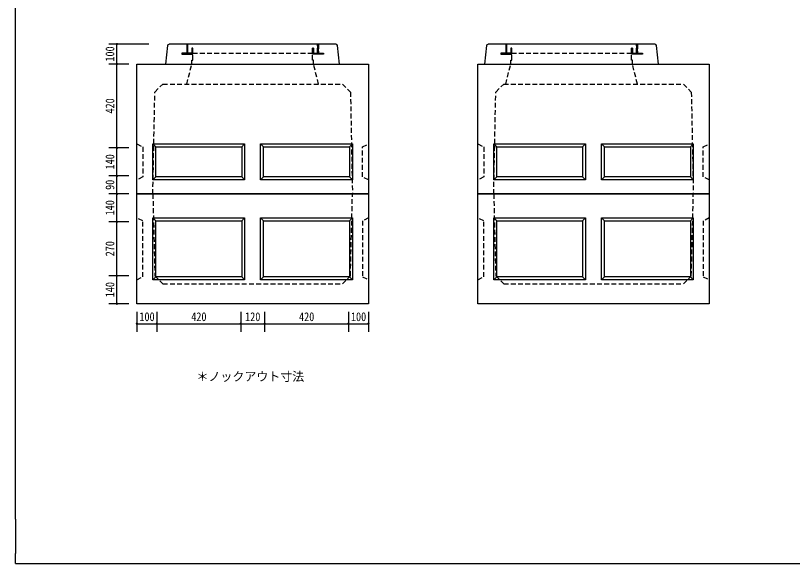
# Model space of a CAD drawing. Units: millimetres, scale not verified. Extents: x -3704 to 3796, y -2790 to 2696.
# Drawn here: x -3704 to 189, y -2790 to -47 of the extents above; entities that cross this region are included whole.
import ezdxf
from ezdxf.enums import TextEntityAlignment as Align

# ---------------------------------------------------------------- set-up
doc = ezdxf.new("R2010")
doc.units = ezdxf.units.MM
doc.header["$LTSCALE"] = 20
doc.linetypes.add('DASHED1', pattern=[1.8, 1.2, -0.6])
doc.layers.add('0-0_レイヤ_1', color=7, linetype='Continuous')
doc.layers.add('0-9_レイヤ10', color=7, linetype='Continuous')
doc.styles.add('HG丸ｺﾞｼｯｸM-PRO', font='')
doc.styles.add('ＭＳ ゴシック', font='')
doc.styles.get('HG丸ｺﾞｼｯｸM-PRO').set_extended_font_data('HG丸ｺﾞｼｯｸM-PRO')
doc.styles.get('ＭＳ ゴシック').set_extended_font_data('MS Gothic')

msp = doc.modelspace()

# ---------------------------------------------------------------- hatches: boundary and pattern name
at = {"layer": '0-9_レイヤ10'}
for points in [[(-3190.12, -190, 1), (-3202.12, -190, 1)], [(-3190.12, -290, 1), (-3202.12, -290, 1)], [(-3190.12, -710, 1), (-3202.12, -710, 1)], [(-3190.12, -850, 1), (-3202.12, -850, 1)], [(-3190.12, -940, 1), (-3202.12, -940, 1)], [(-3190.12, -1080, 1), (-3202.12, -1080, 1)], [(-3190.12, -1350, 1), (-3202.12, -1350, 1)], [(-3190.12, -1490, 1), (-3202.12, -1490, 1)], [(-3090.12, -1590, 1), (-3102.12, -1590, 1)], [(-2990.12, -1590, 1), (-3002.12, -1590, 1)], [(-2570.12, -1590, 1), (-2582.12, -1590, 1)], [(-2450.12, -1590, 1), (-2462.12, -1590, 1)], [(-2030.12, -1590, 1), (-2042.12, -1590, 1)], [(-1930.12, -1590, 1), (-1942.12, -1590, 1)]]:
    msp.add_hatch(color=256, dxfattribs=at).paths.add_polyline_path(points)

# ---------------------------------------------------------------- linework, layer by layer
at = {"layer": '0-0_レイヤ_1'}
for p, q in [((-3704.12, -2568.82), (-3704.12, 2646.47)), ((-2098.62, -190), (-2933.62, -190)), ((-2846.12, -190), (-2846.12, -235)), ((-2841.12, -190), (-2846.12, -190)), ((-2846.12, -192), (-2841.12, -192)), ((-2846.12, -194), (-2841.12, -194)), ((-2841.12, -235), (-2841.12, -190)), ((-2191.12, -190), (-2191.12, -235)), ((-2186.12, -190), (-2191.12, -190)), ((-2191.12, -192), (-2186.12, -192)), ((-2191.12, -194), (-2186.12, -194)), ((-2186.12, -235), (-2186.12, -190)), ((-500.62, -190), (-1335.62, -190)), ((-1248.12, -190), (-1248.12, -235)), ((-1243.12, -190), (-1248.12, -190)), ((-1248.12, -192), (-1243.12, -192)), ((-1248.12, -194), (-1243.12, -194)), ((-1243.12, -235), (-1243.12, -190)), ((-593.12, -190), (-593.12, -235)), ((-588.12, -190), (-593.12, -190)), ((-593.12, -192), (-588.12, -192)), ((-593.12, -194), (-588.12, -194)), ((-588.12, -235), (-588.12, -190)), ((-2951.12, -290), (-2941.12, -197.5)), ((-2846.12, -196), (-2841.12, -196)), ((-2846.12, -198), (-2841.12, -198)), ((-2846.12, -200), (-2841.12, -200)), ((-2846.12, -202), (-2841.12, -202)), ((-2846.12, -204), (-2841.12, -204)), ((-2846.12, -206), (-2841.12, -206)), ((-2846.12, -208), (-2841.12, -208)), ((-2846.12, -210), (-2841.12, -210)), ((-2846.12, -212), (-2841.12, -212)), ((-2846.12, -214), (-2841.12, -214)), ((-2846.12, -216), (-2841.12, -216)), ((-2846.12, -218), (-2841.12, -218)), ((-2846.12, -220), (-2841.12, -220)), ((-2846.12, -222), (-2841.12, -222)), ((-2846.12, -224), (-2841.12, -224)), ((-2846.12, -226), (-2841.12, -226)), ((-2846.12, -228), (-2841.12, -228)), ((-2846.12, -230), (-2841.12, -230)), ((-2846.12, -232), (-2841.12, -232)), ((-2821.12, -210), (-2816.12, -210)), ((-2821.12, -210), (-2821.12, -240)), ((-2816.12, -210), (-2821.12, -210)), ((-2821.12, -212), (-2816.12, -212)), ((-2821.12, -214), (-2816.12, -214)), ((-2821.12, -216), (-2816.12, -216)), ((-2821.12, -218), (-2816.12, -218)), ((-2821.12, -220), (-2816.12, -220)), ((-2821.12, -222), (-2816.12, -222)), ((-2821.12, -224), (-2816.12, -224)), ((-2821.12, -226), (-2816.12, -226)), ((-2821.12, -228), (-2816.12, -228)), ((-2821.12, -230), (-2816.12, -230)), ((-2821.12, -232), (-2816.12, -232)), ((-2816.12, -240), (-2816.12, -210)), ((-2216.12, -210), (-2211.12, -210)), ((-2216.12, -210), (-2216.12, -235)), ((-2211.12, -210), (-2216.12, -210)), ((-2216.12, -212), (-2211.12, -212)), ((-2216.12, -214), (-2211.12, -214)), ((-2216.12, -216), (-2211.12, -216)), ((-2216.12, -218), (-2211.12, -218)), ((-2216.12, -220), (-2211.12, -220)), ((-2216.12, -222), (-2211.12, -222)), ((-2216.12, -224), (-2211.12, -224)), ((-2216.12, -226), (-2211.12, -226)), ((-2216.12, -228), (-2211.12, -228)), ((-2216.12, -230), (-2211.12, -230)), ((-2216.12, -232), (-2211.12, -232)), ((-2211.12, -235), (-2211.12, -210)), ((-2191.12, -196), (-2186.12, -196)), ((-2191.12, -198), (-2186.12, -198)), ((-2191.12, -200), (-2186.12, -200)), ((-2191.12, -202), (-2186.12, -202)), ((-2191.12, -204), (-2186.12, -204)), ((-2191.12, -206), (-2186.12, -206)), ((-2191.12, -208), (-2186.12, -208)), ((-2191.12, -210), (-2186.12, -210)), ((-2191.12, -212), (-2186.12, -212)), ((-2191.12, -214), (-2186.12, -214)), ((-2191.12, -216), (-2186.12, -216)), ((-2191.12, -218), (-2186.12, -218)), ((-2191.12, -220), (-2186.12, -220)), ((-2191.12, -222), (-2186.12, -222)), ((-2191.12, -224), (-2186.12, -224)), ((-2191.12, -226), (-2186.12, -226)), ((-2191.12, -228), (-2186.12, -228)), ((-2191.12, -230), (-2186.12, -230)), ((-2191.12, -232), (-2186.12, -232)), ((-2081.12, -290), (-2091.12, -197.5)), ((-1353.12, -290), (-1343.12, -197.5)), ((-1248.12, -196), (-1243.12, -196)), ((-1248.12, -198), (-1243.12, -198)), ((-1248.12, -200), (-1243.12, -200)), ((-1248.12, -202), (-1243.12, -202)), ((-1248.12, -204), (-1243.12, -204)), ((-1248.12, -206), (-1243.12, -206)), ((-1248.12, -208), (-1243.12, -208)), ((-1248.12, -210), (-1243.12, -210)), ((-1248.12, -212), (-1243.12, -212)), ((-1248.12, -214), (-1243.12, -214)), ((-1248.12, -216), (-1243.12, -216)), ((-1248.12, -218), (-1243.12, -218)), ((-1248.12, -220), (-1243.12, -220)), ((-1248.12, -222), (-1243.12, -222)), ((-1248.12, -224), (-1243.12, -224)), ((-1248.12, -226), (-1243.12, -226)), ((-1248.12, -228), (-1243.12, -228)), ((-1248.12, -230), (-1243.12, -230)), ((-1248.12, -232), (-1243.12, -232)), ((-1223.12, -210), (-1218.12, -210)), ((-1223.12, -210), (-1223.12, -240)), ((-1218.12, -210), (-1223.12, -210)), ((-1223.12, -212), (-1218.12, -212)), ((-1223.12, -214), (-1218.12, -214)), ((-1223.12, -216), (-1218.12, -216)), ((-1223.12, -218), (-1218.12, -218)), ((-1223.12, -220), (-1218.12, -220)), ((-1223.12, -222), (-1218.12, -222)), ((-1223.12, -224), (-1218.12, -224)), ((-1223.12, -226), (-1218.12, -226)), ((-1223.12, -228), (-1218.12, -228)), ((-1223.12, -230), (-1218.12, -230)), ((-1223.12, -232), (-1218.12, -232)), ((-1218.12, -240), (-1218.12, -210)), ((-618.12, -210), (-613.12, -210)), ((-618.12, -210), (-618.12, -235)), ((-613.12, -210), (-618.12, -210)), ((-618.12, -212), (-613.12, -212)), ((-618.12, -214), (-613.12, -214)), ((-618.12, -216), (-613.12, -216)), ((-618.12, -218), (-613.12, -218)), ((-618.12, -220), (-613.12, -220)), ((-618.12, -222), (-613.12, -222)), ((-618.12, -224), (-613.12, -224)), ((-618.12, -226), (-613.12, -226)), ((-618.12, -228), (-613.12, -228)), ((-618.12, -230), (-613.12, -230)), ((-618.12, -232), (-613.12, -232)), ((-613.12, -235), (-613.12, -210)), ((-593.12, -196), (-588.12, -196)), ((-593.12, -198), (-588.12, -198)), ((-593.12, -200), (-588.12, -200)), ((-593.12, -202), (-588.12, -202)), ((-593.12, -204), (-588.12, -204)), ((-593.12, -206), (-588.12, -206)), ((-593.12, -208), (-588.12, -208)), ((-593.12, -210), (-588.12, -210)), ((-593.12, -212), (-588.12, -212)), ((-593.12, -214), (-588.12, -214)), ((-593.12, -216), (-588.12, -216)), ((-593.12, -218), (-588.12, -218)), ((-593.12, -220), (-588.12, -220)), ((-593.12, -222), (-588.12, -222)), ((-593.12, -224), (-588.12, -224)), ((-593.12, -226), (-588.12, -226)), ((-593.12, -228), (-588.12, -228)), ((-593.12, -230), (-588.12, -230)), ((-593.12, -232), (-588.12, -232)), ((-483.12, -290), (-493.12, -197.5)), ((-2871.12, -235), (-2871.12, -240)), ((-2821.12, -235), (-2871.12, -235)), ((-2871.12, -236), (-2821.12, -236)), ((-2871.12, -238), (-2821.12, -238)), ((-2871.12, -240), (-2821.12, -240)), ((-2871.12, -240), (-2821.12, -240)), ((-2846.12, -234), (-2841.12, -234)), ((-2821.12, -234), (-2816.12, -234)), ((-2821.12, -236), (-2816.12, -236)), ((-2821.12, -238), (-2816.12, -238)), ((-2821.12, -240), (-2816.12, -240)), ((-2821.12, -240), (-2816.12, -240)), ((-2216.12, -234), (-2211.12, -234)), ((-2216.12, -240), (-2216.12, -235)), ((-2216.12, -235), (-2161.12, -235)), ((-2216.12, -235), (-2211.12, -235)), ((-2216.12, -236), (-2161.12, -236)), ((-2216.12, -238), (-2161.12, -238)), ((-2161.12, -240), (-2216.12, -240)), ((-2191.12, -234), (-2186.12, -234)), ((-2191.12, -235), (-2186.12, -235)), ((-2161.12, -235), (-2161.12, -240)), ((-1273.12, -235), (-1273.12, -240)), ((-1223.12, -235), (-1273.12, -235)), ((-1273.12, -236), (-1223.12, -236)), ((-1273.12, -238), (-1223.12, -238)), ((-1273.12, -240), (-1223.12, -240)), ((-1273.12, -240), (-1223.12, -240)), ((-1248.12, -234), (-1243.12, -234)), ((-1223.12, -234), (-1218.12, -234)), ((-1223.12, -236), (-1218.12, -236)), ((-1223.12, -238), (-1218.12, -238)), ((-1223.12, -240), (-1218.12, -240)), ((-1223.12, -240), (-1218.12, -240)), ((-618.12, -234), (-613.12, -234)), ((-618.12, -240), (-618.12, -235)), ((-618.12, -235), (-563.12, -235)), ((-618.12, -235), (-613.12, -235)), ((-618.12, -236), (-563.12, -236)), ((-618.12, -238), (-563.12, -238)), ((-563.12, -240), (-618.12, -240)), ((-593.12, -234), (-588.12, -234)), ((-593.12, -235), (-588.12, -235)), ((-563.12, -235), (-563.12, -240)), ((-3061.12, -290), (-2191.12, -290)), ((-1353.12, -290), (-483.12, -290)), ((-3016.12, -690), (-3001.12, -705)), ((-2556.12, -690), (-2571.12, -705)), ((-2031.12, -705), (-2016.12, -690)), ((-1308.12, -690), (-1293.12, -705)), ((-848.12, -690), (-863.12, -705)), ((-323.12, -705), (-308.12, -690)), ((-2556.12, -870), (-2571.12, -855)), ((-2476.12, -870), (-2461.12, -855)), ((-2016.12, -870), (-2031.12, -855)), ((-848.12, -870), (-863.12, -855)), ((-768.12, -870), (-753.12, -855)), ((-308.12, -870), (-323.12, -855)), ((-3096.12, -940), (-1936.12, -940)), ((-1388.12, -940), (-228.12, -940)), ((-3001.12, -1075), (-3016.12, -1060)), ((-2571.12, -1075), (-2556.12, -1060)), ((-2461.12, -1075), (-2476.12, -1060)), ((-2016.12, -1060), (-2031.12, -1075)), ((-1293.12, -1075), (-1308.12, -1060)), ((-863.12, -1075), (-848.12, -1060)), ((-753.12, -1075), (-768.12, -1060)), ((-308.12, -1060), (-323.12, -1075)), ((-2556.12, -1370), (-2571.12, -1355)), ((-2016.12, -1370), (-2031.12, -1355)), ((-848.12, -1370), (-863.12, -1355)), ((-308.12, -1370), (-323.12, -1355)), ((-3704.12, -2568.82), (-3704.12, -2740.32)), ((-3704.12, -2790.32), (-3704.12, -2740.32)), ((-3704.12, -2790.32), (-3532.94, -2790.32))]:
    msp.add_line(p, q, dxfattribs=at)
at = {"layer": '0-0_レイヤ_1', "linetype": 'DASHED1'}
for p, q in [((-2846.12, -190), (-2846.12, -235)), ((-2841.12, -190), (-2846.12, -190)), ((-2841.12, -235), (-2841.12, -190)), ((-2191.12, -190), (-2186.12, -190)), ((-2191.12, -235), (-2191.12, -190)), ((-2186.12, -190), (-2186.12, -235)), ((-1248.12, -190), (-1248.12, -235)), ((-1243.12, -190), (-1248.12, -190)), ((-1243.12, -235), (-1243.12, -190)), ((-593.12, -190), (-588.12, -190)), ((-593.12, -235), (-593.12, -190)), ((-588.12, -190), (-588.12, -235)), ((-2821.12, -210), (-2821.12, -235)), ((-2816.12, -210), (-2821.12, -210)), ((-2816.12, -270), (-2816.12, -210)), ((-2216.12, -210), (-2211.12, -210)), ((-2216.12, -270), (-2216.12, -210)), ((-2211.12, -210), (-2211.12, -235)), ((-1223.12, -210), (-1223.12, -235)), ((-1218.12, -210), (-1223.12, -210)), ((-1218.12, -270), (-1218.12, -210)), ((-618.12, -210), (-613.12, -210)), ((-618.12, -270), (-618.12, -210)), ((-613.12, -210), (-613.12, -235)), ((-2871.12, -235), (-2871.12, -240)), ((-2846.12, -235), (-2871.12, -235)), ((-2871.12, -240), (-2816.12, -240)), ((-2821.12, -235), (-2841.12, -235)), ((-2821.12, -270), (-2816.12, -270)), ((-2821.12, -290), (-2821.12, -270)), ((-2816.12, -235), (-2216.12, -235)), ((-2161.12, -240), (-2216.12, -240)), ((-2211.12, -270), (-2216.12, -270)), ((-2211.12, -235), (-2191.12, -235)), ((-2211.12, -290), (-2211.12, -270)), ((-2186.12, -235), (-2161.12, -235)), ((-2161.12, -235), (-2161.12, -240)), ((-1273.12, -235), (-1273.12, -240)), ((-1248.12, -235), (-1273.12, -235)), ((-1273.12, -240), (-1218.12, -240)), ((-1223.12, -235), (-1243.12, -235)), ((-1223.12, -270), (-1218.12, -270)), ((-1223.12, -290), (-1223.12, -270)), ((-1218.12, -235), (-618.12, -235)), ((-563.12, -240), (-618.12, -240)), ((-613.12, -270), (-618.12, -270)), ((-613.12, -235), (-593.12, -235)), ((-613.12, -290), (-613.12, -270)), ((-588.12, -235), (-563.12, -235)), ((-563.12, -235), (-563.12, -240)), ((-2846.12, -390), (-2821.12, -290)), ((-2186.12, -390), (-2211.12, -290)), ((-1248.12, -390), (-1223.12, -290)), ((-588.12, -390), (-613.12, -290))]:
    msp.add_line(p, q, dxfattribs=at)
at = {"layer": '0-0_レイヤ_1'}
for points in [[(-2941.12, -197.5), (-2939.11, -192.18), (-2933.62, -190)], [(-2091.12, -197.5), (-2093.57, -191.85), (-2098.62, -190)], [(-1343.12, -197.5), (-1341.11, -192.18), (-1335.62, -190)], [(-493.12, -197.5), (-495.57, -191.85), (-500.62, -190)], [(-3001.12, -855), (-3016.12, -870), (-3016.12, -690), (-2556.12, -690), (-2556.12, -870), (-3016.12, -870)], [(-2476.12, -690), (-2461.12, -705), (-2031.12, -705), (-2031.12, -855), (-2461.12, -855), (-2461.12, -705)], [(-1293.12, -855), (-1308.12, -870), (-1308.12, -690), (-848.12, -690), (-848.12, -870), (-1308.12, -870)], [(-768.12, -690), (-753.12, -705), (-323.12, -705), (-323.12, -855), (-753.12, -855), (-753.12, -705)], [(-3016.12, -1370), (-3001.12, -1355), (-3001.12, -1075), (-2571.12, -1075), (-2571.12, -1355), (-3001.12, -1355)], [(-2476.12, -1370), (-2461.12, -1355), (-2461.12, -1075), (-2031.12, -1075), (-2031.12, -1355), (-2461.12, -1355)], [(-1308.12, -1370), (-1293.12, -1355), (-1293.12, -1075), (-863.12, -1075), (-863.12, -1355), (-1293.12, -1355)], [(-768.12, -1370), (-753.12, -1355), (-753.12, -1075), (-323.12, -1075), (-323.12, -1355), (-753.12, -1355)], [(-3532.94, -2790.32), (3545.88, -2790.32), (3795.88, -2790.32), (3795.88, -2740.32)]]:
    msp.add_lwpolyline(points, dxfattribs=at)
for points in [[(-3096.12, -940), (-3096.12, -290), (-1936.12, -290), (-1936.12, -940)], [(-1388.12, -940), (-1388.12, -290), (-228.12, -290), (-228.12, -940)], [(-2476.12, -690), (-2016.12, -690), (-2016.12, -870), (-2476.12, -870)], [(-768.12, -690), (-308.12, -690), (-308.12, -870), (-768.12, -870)], [(-3001.12, -855), (-3001.12, -705), (-2571.12, -705), (-2571.12, -855)], [(-1293.12, -855), (-1293.12, -705), (-863.12, -705), (-863.12, -855)], [(-1936.12, -1490), (-3096.12, -1490), (-3096.12, -940), (-1936.12, -940)], [(-228.12, -1490), (-1388.12, -1490), (-1388.12, -940), (-228.12, -940)], [(-3016.12, -1370), (-3016.12, -1060), (-2556.12, -1060), (-2556.12, -1370)], [(-2476.12, -1370), (-2476.12, -1060), (-2016.12, -1060), (-2016.12, -1370)], [(-1308.12, -1370), (-1308.12, -1060), (-848.12, -1060), (-848.12, -1370)], [(-768.12, -1370), (-768.12, -1060), (-308.12, -1060), (-308.12, -1370)]]:
    msp.add_lwpolyline(points, close=True, dxfattribs=at)
at = {"layer": '0-0_レイヤ_1', "linetype": 'DASHED1'}
for points in [[(-3016.12, -940), (-3006.12, -430), (-2966.12, -390), (-2066.12, -390), (-2026.12, -430), (-2016.12, -940)], [(-1308.12, -940), (-1298.12, -430), (-1258.12, -390), (-358.12, -390), (-318.12, -430), (-308.12, -940)], [(-3096.12, -690), (-3066.12, -705), (-3066.12, -855), (-3096.12, -870)], [(-1936.12, -870), (-1966.12, -855), (-1966.12, -705), (-1936.12, -690)], [(-1388.12, -690), (-1358.12, -705), (-1358.12, -855), (-1388.12, -870)], [(-228.12, -870), (-258.12, -855), (-258.12, -705), (-228.12, -690)], [(-3016.12, -940), (-3006.12, -1350), (-2966.12, -1390), (-2066.12, -1390), (-2026.12, -1350), (-2016.12, -940)], [(-1308.12, -940), (-1298.12, -1350), (-1258.12, -1390), (-358.12, -1390), (-318.12, -1350), (-308.12, -940)], [(-3096.12, -1370), (-3066.12, -1355), (-3066.12, -1075), (-3096.12, -1060)], [(-1936.12, -1060), (-1966.12, -1075), (-1966.12, -1355), (-1936.12, -1370)], [(-1388.12, -1370), (-1358.12, -1355), (-1358.12, -1075), (-1388.12, -1060)], [(-228.12, -1060), (-258.12, -1075), (-258.12, -1355), (-228.12, -1370)]]:
    msp.add_lwpolyline(points, dxfattribs=at)
at = {"layer": '0-9_レイヤ10'}
for p, q in [((-3036.12, -190), (-3236.12, -190)), ((-3196.12, -290), (-3196.12, -190)), ((-3136.12, -290), (-3236.12, -290)), ((-3196.12, -710), (-3196.12, -290)), ((-3136.12, -710), (-3236.12, -710)), ((-3196.12, -850), (-3196.12, -710)), ((-3136.12, -850), (-3236.12, -850)), ((-3196.12, -940), (-3196.12, -850)), ((-3136.12, -940), (-3236.12, -940)), ((-3196.12, -1080), (-3196.12, -940)), ((-3136.12, -1080), (-3236.12, -1080)), ((-3196.12, -1350), (-3196.12, -1080)), ((-3136.12, -1350), (-3236.12, -1350)), ((-3196.12, -1490), (-3196.12, -1350)), ((-3136.12, -1490), (-3236.12, -1490)), ((-3096.12, -1530), (-3096.12, -1630)), ((-2996.12, -1530), (-2996.12, -1630)), ((-2576.12, -1530), (-2576.12, -1630)), ((-2456.12, -1530), (-2456.12, -1630)), ((-2036.12, -1530), (-2036.12, -1630)), ((-1936.12, -1530), (-1936.12, -1630)), ((-3096.12, -1590), (-2996.12, -1590)), ((-2996.12, -1590), (-2576.12, -1590)), ((-2576.12, -1590), (-2456.12, -1590)), ((-2456.12, -1590), (-2036.12, -1590)), ((-2036.12, -1590), (-1936.12, -1590))]:
    msp.add_line(p, q, dxfattribs=at)

# ---------------------------------------------------------------- texts
at = {"layer": '0-9_レイヤ10', "style": 'ＭＳ ゴシック', "width": 0.85}
for s, p in [('100', (-3196.12, -277.5)), ('420', (-3196.12, -537.5)), ('140', (-3196.12, -817.5)), ('90', (-3196.12, -920)), ('140', (-3196.12, -1047.5)), ('270', (-3196.12, -1252.5)), ('140', (-3196.12, -1457.5))]:
    msp.add_text(s, height=43.99, rotation=90, dxfattribs=at).set_placement(p, align=Align.BOTTOM_LEFT)
for s, p in [('100', (-3083.62, -1590)), ('420', (-2823.62, -1590)), ('120', (-2553.62, -1590)), ('420', (-2283.62, -1590)), ('100', (-2023.62, -1590))]:
    msp.add_text(s, height=43.99, dxfattribs=at).set_placement(p, align=Align.BOTTOM_LEFT)
at = {"layer": '0-9_レイヤ10', "style": 'HG丸ｺﾞｼｯｸM-PRO'}
msp.add_text('＊ノックアウト寸法', height=43.99, dxfattribs=at).set_placement((-2797.61, -1890), align=Align.BOTTOM_LEFT)

doc.saveas('drawing.dxf')
